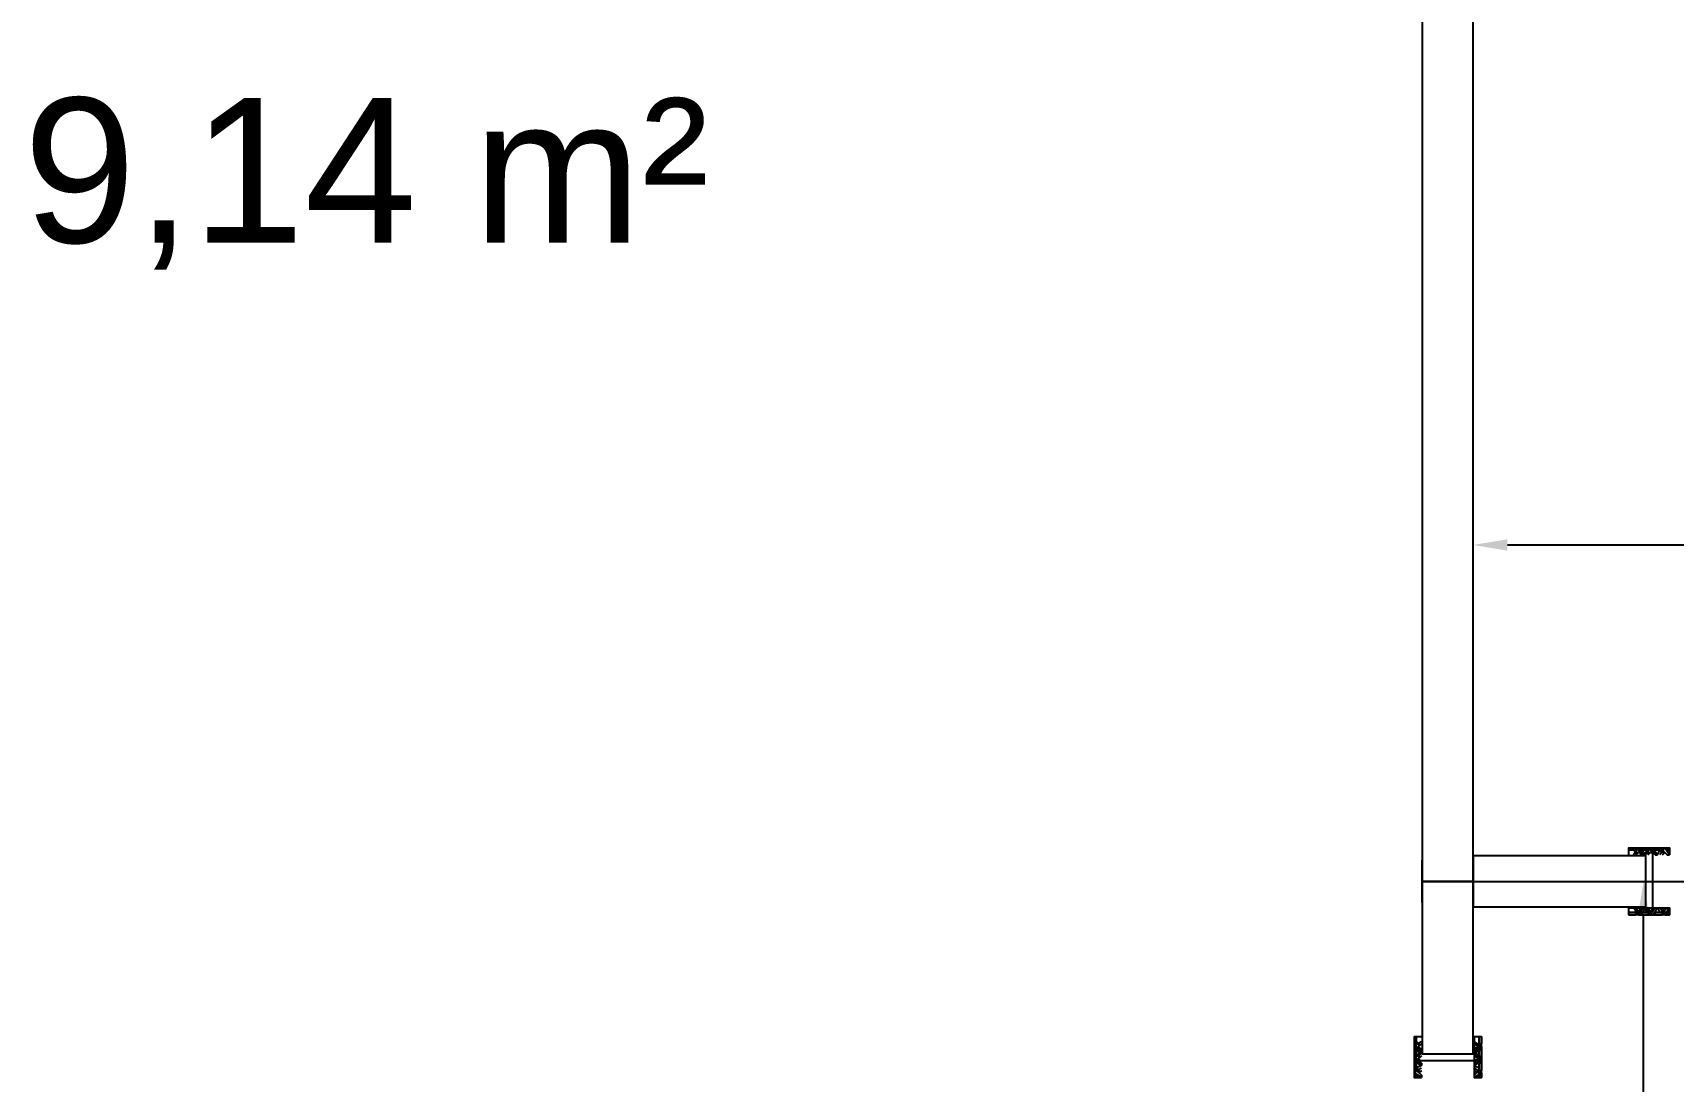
# Model space of a CAD drawing. Header units: centimetres. Extents: x -120 to 1933, y -1067 to 822.
# Drawn here: x 1167.9 to 1360.5, y 358 to 481.1 of the extents above; entities that cross this region are included whole.
import ezdxf
from ezdxf.enums import TextEntityAlignment as Align

# ---------------------------------------------------------------- set-up
doc = ezdxf.new("R2010")
doc.units = ezdxf.units.CM
for name, color, linetype in [('IC_DUVAR_60', 30, 'Continuous'), ('IC_UCLU_H_60', 1, 'Continuous'), ('ODA_ADLARI', 7, 'Continuous'), ('OZEL_PANEL_OLCU_CM', 3, 'Continuous')]:
    doc.layers.add(name, color=color, linetype=linetype)
doc.styles.get("Standard").update_dxf_attribs({"font": 'Arial.ttf'})
doc.dimstyles.new('ISO-25', dxfattribs={"dimtxt": 2.5, "dimasz": 2.5, "dimexe": 1.25, "dimexo": 0.625, "dimtad": 1, "dimtxsty": 'Standard', "dimcen": 2.5, "dimadec": 0, "dimazin": 0, "dimtfac": 1, "dimtmove": 0, "dimatfit": 3, "dimfxl": 1, "dimarcsym": 0})

# ---------------------------------------------------------------- blocks, each defined once
blk = doc.blocks.new('BOM_K01_IC_KAPI_ACIKLIK820')
at = {"color": 133, "linetype": 'Continuous', "lineweight": 25, "true_color": 0x6ec1dd}
for p, q in [((54247.47, 7919.88), (54248.32, 7919.88)), ((54248.32, 7919.59), (54247.47, 7919.59)), ((54248.6, 7919.88), (54248.04, 7919.03)), ((54248.32, 7919.31), (54248.04, 7919.59)), ((54248.32, 7919.88), (54248.32, 7919.59)), ((54248.32, 7919.31), (54248.6, 7919.31)), ((54248.32, 7919.03), (54248.6, 7919.31)), ((54249.16, 7919.03), (54248.6, 7919.88)), ((54248.6, 7919.88), (54248.6, 7919.59)), ((54248.6, 7919.88), (54248.88, 7919.88)), ((54248.6, 7919.59), (54248.88, 7919.03)), ((54249.16, 7919.88), (54248.88, 7919.59)), ((54248.88, 7919.88), (54249.45, 7919.03)), ((54249.73, 7919.59), (54248.88, 7919.59)), ((54249.16, 7919.03), (54248.88, 7919.03)), ((54249.16, 7919.88), (54249.16, 7919.88)), ((54249.16, 7919.03), (54249.73, 7919.59)), ((54249.16, 7919.03), (54249.45, 7919.03)), ((54250.01, 7919.88), (54249.45, 7919.03)), ((54250.01, 7919.88), (54249.73, 7919.59)), ((54249.73, 7919.31), (54249.73, 7919.59)), ((54249.73, 7919.31), (54250.01, 7919.31)), ((54249.73, 7919.03), (54250.01, 7919.31)), ((54250.57, 7919.03), (54250.01, 7919.88)), ((54250.01, 7919.88), (54250.01, 7919.88)), ((54250.01, 7919.88), (54250.01, 7919.59)), ((54250.01, 7919.88), (54250.29, 7919.88)), ((54250.01, 7919.59), (54250.29, 7919.03)), ((54250.29, 7919.88), (54250.86, 7919.03)), ((54250.29, 7912.83), (54250.29, 7919.03)), ((54250.57, 7919.88), (54250.57, 7919.88)), ((54250.57, 7919.88), (54250.57, 7919.59)), ((54251.42, 7919.59), (54250.57, 7919.59)), ((54250.57, 7919.03), (54250.57, 7919.03)), ((54250.57, 7919.03), (54250.86, 7919.03)), ((54250.86, 7919.03), (54251.14, 7919.59)), ((54251.7, 7919.88), (54251.14, 7919.03)), ((54251.42, 7919.31), (54251.14, 7919.59)), ((54251.42, 7919.88), (54251.42, 7919.88)), ((54251.42, 7919.88), (54251.42, 7919.59)), ((54251.7, 7919.88), (54251.42, 7919.59)), ((54251.42, 7919.59), (54251.98, 7919.03)), ((54251.42, 7919.31), (54251.7, 7919.31)), ((54251.42, 7919.03), (54251.7, 7919.31)), ((54252.27, 7919.03), (54251.7, 7919.88)), ((54251.7, 7919.88), (54252.27, 7919.88)), ((54251.7, 7919.88), (54251.98, 7919.88)), ((54251.98, 7919.88), (54251.98, 7919.88)), ((54251.98, 7919.88), (54251.98, 7919.59)), ((54251.98, 7919.88), (54252.27, 7919.03)), ((54252.27, 7919.59), (54251.98, 7919.59)), ((54251.98, 7919.03), (54251.98, 7919.03)), ((54251.98, 7919.03), (54252.27, 7919.03)), ((54252.27, 7919.03), (54252.27, 7919.03)), ((54248.6, 7911.98), (54248.04, 7912.83)), ((54248.32, 7912.83), (54248.6, 7912.26)), ((54249.16, 7912.83), (54248.6, 7911.98)), ((54248.6, 7912.26), (54248.88, 7912.83)), ((54249.16, 7912.83), (54248.88, 7912.83)), ((54248.88, 7911.98), (54249.45, 7912.83)), ((54249.16, 7912.83), (54249.45, 7912.83)), ((54249.16, 7912.83), (54249.73, 7912.26)), ((54250.01, 7911.98), (54249.45, 7912.83)), ((54249.73, 7912.83), (54250.01, 7912.26)), ((54250.57, 7912.83), (54250.01, 7911.98)), ((54250.01, 7912.26), (54250.29, 7912.83)), ((54250.29, 7911.98), (54250.86, 7912.83)), ((54250.57, 7912.83), (54250.57, 7912.83)), ((54250.57, 7912.83), (54250.86, 7912.83)), ((54250.86, 7912.83), (54251.14, 7912.26)), ((54251.7, 7911.98), (54251.14, 7912.83)), ((54251.42, 7912.26), (54251.98, 7912.83)), ((54251.42, 7912.83), (54251.7, 7912.26)), ((54252.27, 7912.83), (54251.7, 7911.98)), ((54251.98, 7912.83), (54251.98, 7912.83)), ((54251.98, 7912.83), (54252.27, 7912.83)), ((54251.98, 7911.98), (54252.27, 7912.83)), ((54252.27, 7912.83), (54252.27, 7912.83)), ((54248.32, 7912.26), (54247.47, 7912.26)), ((54247.47, 7911.98), (54248.32, 7911.98)), ((54248.32, 7912.26), (54248.04, 7912.26)), ((54248.32, 7912.26), (54248.32, 7911.98)), ((54248.32, 7912.26), (54248.6, 7912.26)), ((54249.16, 7911.98), (54248.88, 7912.26)), ((54249.73, 7912.26), (54248.88, 7912.26)), ((54249.16, 7911.98), (54249.16, 7911.98)), ((54250.01, 7911.98), (54249.73, 7912.26)), ((54249.73, 7912.26), (54249.73, 7912.26)), ((54249.73, 7912.26), (54250.01, 7912.26)), ((54250.01, 7911.98), (54250.01, 7912.26)), ((54250.01, 7911.98), (54250.01, 7911.98)), ((54250.01, 7911.98), (54250.29, 7911.98)), ((54250.57, 7911.98), (54250.57, 7912.26)), ((54251.42, 7912.26), (54250.57, 7912.26)), ((54250.57, 7911.98), (54250.57, 7911.98)), ((54251.42, 7912.26), (54251.14, 7912.26)), ((54251.42, 7911.98), (54251.42, 7912.26)), ((54251.7, 7911.98), (54251.42, 7912.26)), ((54251.42, 7912.26), (54251.7, 7912.26)), ((54251.42, 7911.98), (54251.42, 7911.98)), ((54251.7, 7911.98), (54252.27, 7911.98)), ((54251.7, 7911.98), (54251.98, 7911.98)), ((54251.98, 7911.98), (54251.98, 7912.26)), ((54252.27, 7912.26), (54251.98, 7912.26)), ((54251.98, 7911.98), (54251.98, 7911.98))]:
    blk.add_line(p, q, dxfattribs=at)
for points in [[(54247.47, 7919.03), (54247.47, 7919.88), (54252.27, 7919.88), (54252.27, 7919.03)], [(54248.6, 7919.88), (54250.01, 7919.88), (54251.42, 7919.88)], [(54248.6, 7912.26), (54248.6, 7911.98), (54248.88, 7911.98)], [(54248.6, 7911.98), (54250.01, 7911.98), (54251.42, 7911.98)]]:
    blk.add_lwpolyline(points, dxfattribs=at)
blk.add_lwpolyline([(54247.47, 7912.83), (54252.27, 7912.83), (54252.27, 7911.98), (54247.47, 7911.98)], close=True, dxfattribs=at)
blk = doc.blocks.new('BOM_I04_IC_K082_1225_V')
blk.add_lwpolyline([(0, 102.25), (6, 102.25), (6, 122.5), (0, 122.5)], close=True)
at = {"xscale": -1, "rotation": 90.00000000000004}
blk.add_blockref('BOM_K01_IC_KAPI_ACIKLIK820', (7918.93, 54351.72), dxfattribs=at)
blk = doc.blocks.new('BOM_I01_IC_DOLU_1255_V')
blk.add_lwpolyline([(0, 0), (6, 0), (6, 125.5), (0, 125.5)], close=True)
blk = doc.blocks.new('BOM_I04_IC_K082_1225_H')
blk.add_lwpolyline([(0, 0), (20.25, 0), (20.25, 6), (0, 6)], close=True)
blk.add_blockref('BOM_K01_IC_KAPI_ACIKLIK820', (-54229.22, -7912.93))
blk = doc.blocks.new('BOM_B03_UCLU_H_60')
at = {"color": 31}
for p, q in [((7543.68, 804.49), (7543.68, 809.49)), ((7552.18, 809.99), (7549.68, 809.99)), ((7549.68, 809.99), (7549.68, 803.99)), ((7549.68, 804.49), (7549.68, 809.49)), ((7549.68, 806.99), (7543.68, 806.99)), ((7543.68, 806.99), (7543.68, 804.49)), ((7549.68, 804.49), (7549.68, 806.99)), ((7549.68, 803.99), (7552.18, 803.99))]:
    blk.add_line(p, q, dxfattribs=at)
blk = doc.blocks.new('*D105')
at = {"layer": 'Defpoints', "color": 0, "transparency": 16777216}
for p in [(1331, 381.5), (1357, 381.5), (1331, 259)]:
    blk.add_point(p, dxfattribs=at)
at = {"layer": 'OZEL_PANEL_OLCU_CM', "color": 0, "lineweight": -2, "transparency": 16777216}
for p, q in [((1334, 381.5), (1362, 381.5)), ((1357, 263), (1357, 377.5)), ((1334, 259), (1362, 259))]:
    blk.add_line(p, q, dxfattribs=at)
at = {"layer": 'OZEL_PANEL_OLCU_CM', "color": 0, "transparency": 16777216}
for points in [[(1356.33, 377.5), (1357.67, 377.5), (1357, 381.5)], [(1356.33, 263), (1357.67, 263), (1357, 259)]]:
    blk.add_solid(points, dxfattribs=at)
at = {"layer": 'OZEL_PANEL_OLCU_CM', "color": 0, "transparency": 16777216, "insert": (1346.59, 320.25), "char_height": 14, "attachment_point": 5, "rotation": 90}
blk.add_mtext('122,5', dxfattribs=at)
blk = doc.blocks.new('*D109')
at = {"layer": 'Defpoints', "color": 0, "transparency": 16777216}
for p in [(1459.5, 421), (1337, 378.5), (1459.5, 378.5)]:
    blk.add_point(p, dxfattribs=at)
at = {"layer": 'OZEL_PANEL_OLCU_CM', "color": 0, "lineweight": -2, "transparency": 16777216}
for p, q in [((1337, 381.5), (1337, 426)), ((1459.5, 381.5), (1459.5, 426)), ((1341, 421), (1455.5, 421))]:
    blk.add_line(p, q, dxfattribs=at)
at = {"layer": 'OZEL_PANEL_OLCU_CM', "color": 0, "transparency": 16777216}
for points in [[(1341, 421.67), (1341, 420.33), (1337, 421)], [(1455.5, 421.67), (1455.5, 420.33), (1459.5, 421)]]:
    blk.add_solid(points, dxfattribs=at)
at = {"layer": 'OZEL_PANEL_OLCU_CM', "color": 0, "transparency": 16777216, "insert": (1398.25, 431.41), "char_height": 14, "attachment_point": 5}
blk.add_mtext('122,5', dxfattribs=at)

msp = doc.modelspace()

# ---------------------------------------------------------------- block references
at = {"layer": 'IC_DUVAR_60'}
for name, p in [('BOM_I01_IC_DOLU_1255_V', (1331, 381.5)), ('BOM_I04_IC_K082_1225_H', (1337, 378.5)), ('BOM_I04_IC_K082_1225_V', (1331, 259))]:
    msp.add_blockref(name, p, dxfattribs=at)
at = {"layer": 'IC_UCLU_H_60'}
msp.add_blockref('BOM_B03_UCLU_H_60', (-6212.678, -425.4897), dxfattribs=at)

# ---------------------------------------------------------------- texts
at = {"layer": 'ODA_ADLARI'}
msp.add_text('9,14 m²', height=17, dxfattribs=at).set_placement((1207, 465), align=Align.MIDDLE_CENTER)

# ---------------------------------------------------------------- dimensions: what is measured, and where the dimension line sits
at = {"layer": 'OZEL_PANEL_OLCU_CM'}
dim = msp.add_linear_dim(base=(1459.5, 421), p1=(1337, 378.5), p2=(1459.5, 378.5), dimstyle='ISO-25', override={"dimtxt": 14, "dimasz": 4, "dimexe": 5, "dimexo": 3, "dimgap": 2, "dimtix": 1, "dimatfit": 1}, dxfattribs=at)
dim.commit()
dim.dimension.update_dxf_attribs({"geometry": '*D109', "text_midpoint": (1398.25, 431.4134)})
dim = msp.add_linear_dim(base=(1357, 381.5), p1=(1331, 259), p2=(1331, 381.5), angle=90, dimstyle='ISO-25', override={"dimtxt": 14, "dimasz": 4, "dimexe": 5, "dimexo": 3, "dimgap": 2, "dimtix": 1, "dimatfit": 1}, dxfattribs=at)
dim.commit()
dim.dimension.update_dxf_attribs({"geometry": '*D105', "text_midpoint": (1346.5866, 320.25)})

doc.saveas('drawing.dxf')
